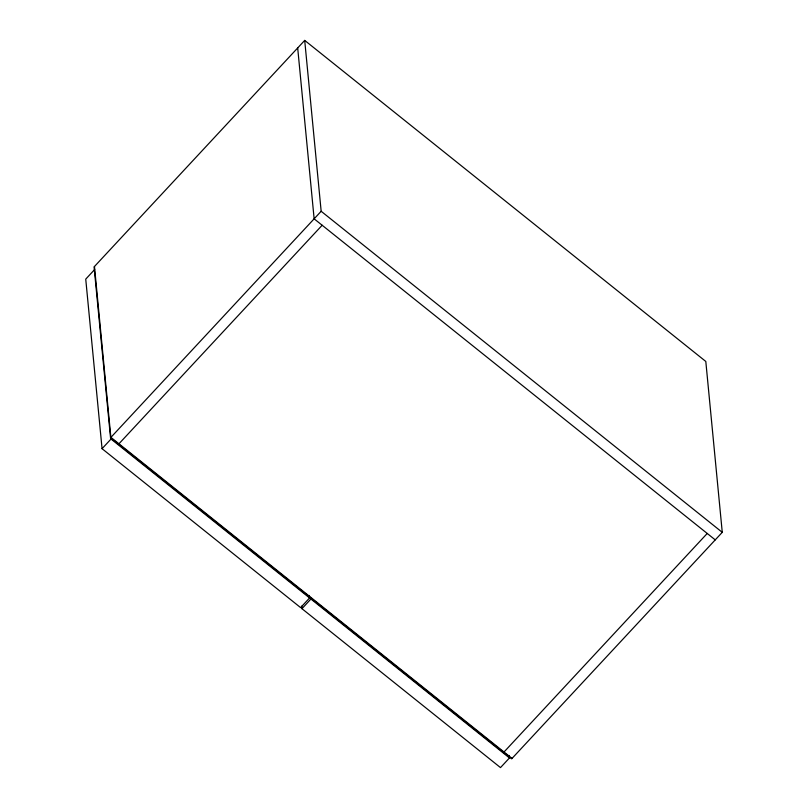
<?xml version="1.0" encoding="UTF-8"?>
<svg xmlns="http://www.w3.org/2000/svg" width="808" height="808" viewBox="0 0 808 808"><rect width="100%" height="100%" fill="white"/><g stroke="black" fill="none" stroke-linecap="round" stroke-linejoin="round"><path stroke-width="1.21" d="M304.707 40.4L94.082 266.913L110.534 437.784L511.646 758.843L722.261 532.331L705.808 361.459L304.707 40.4L321.16 211.272L722.261 532.331M94.708 269.478L85.739 279.124L102.061 448.682L300.606 607.606L309.585 597.96L309.343 595.445M110.534 437.784L321.16 211.272M102.061 448.682L111.029 439.037L94.475 266.489M118.564 444.208L322.16 225.24M301.95 608.677L310.918 599.031L509.464 757.955L500.495 767.6L301.95 608.677L301.707 606.162M503.626 752.42L707.222 533.462M715.242 539.875L314.14 218.827L297.687 47.955M110.928 437.36L512.04 758.419M111.029 439.037L309.585 597.96M509.222 755.44L509.464 757.955"/></g></svg>
